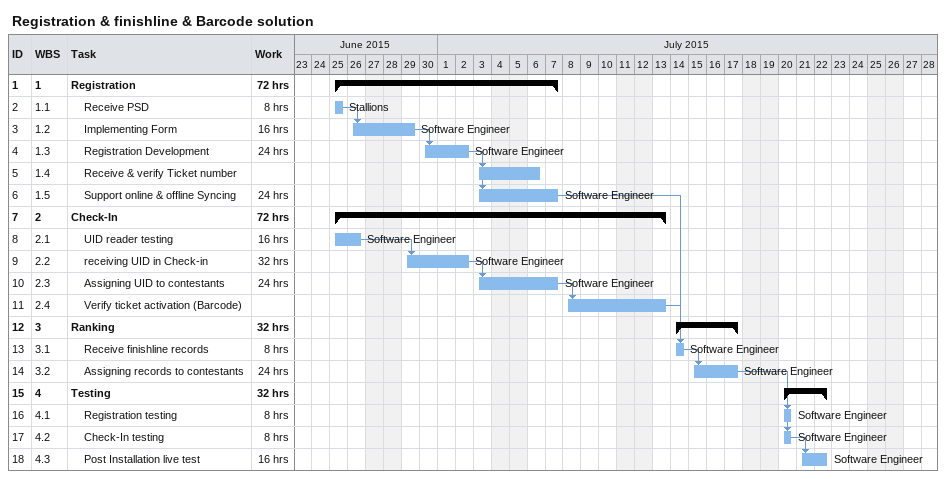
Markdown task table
Registration & finishline & Barcode solution

| ID | WBS | Task | Start | Finish | Predecessors | Resources | Work (h) |
|---|---|---|---|---|---|---|---|
| 1 | 1 | **Registration** | 2015-06-25 | 2015-07-07 |  |  | 72 |
| 2 | 1.1 | Receive PSD | 2015-06-25 | 2015-06-25 |  | Stallions | 8 |
| 3 | 1.2 | Implementing Form | 2015-06-26 | 2015-06-29 | 2 | Software Engineer | 16 |
| 4 | 1.3 | Registration Development | 2015-06-30 | 2015-07-02 | 3 | Software Engineer | 24 |
| 5 | 1.4 | Receive & verify Ticket number | 2015-07-03 | 2015-07-06 | 4 |  |  |
| 6 | 1.5 | Support online & offline Syncing | 2015-07-03 | 2015-07-07 | 4 | Software Engineer | 24 |
| 7 | 2 | **Check-In** | 2015-06-25 | 2015-07-13 |  |  | 72 |
| 8 | 2.1 | UID reader testing | 2015-06-25 | 2015-06-26 |  | Software Engineer | 16 |
| 9 | 2.2 | receiving UID in Check-in | 2015-06-29 | 2015-07-02 | 8 | Software Engineer | 32 |
| 10 | 2.3 | Assigning UID to contestants | 2015-07-03 | 2015-07-07 | 9 | Software Engineer | 24 |
| 11 | 2.4 | Verify ticket activation (Barcode) | 2015-07-08 | 2015-07-13 | 10 |  |  |
| 12 | 3 | **Ranking** | 2015-07-14 | 2015-07-17 |  |  | 32 |
| 13 | 3.1 | Receive finishline records | 2015-07-14 | 2015-07-14 | 6, 11 | Software Engineer | 8 |
| 14 | 3.2 | Assigning records to contestants | 2015-07-15 | 2015-07-17 | 13 | Software Engineer | 24 |
| 15 | 4 | **Testing** | 2015-07-20 | 2015-07-22 |  |  | 32 |
| 16 | 4.1 | Registration testing | 2015-07-20 | 2015-07-20 | 14 | Software Engineer | 8 |
| 17 | 4.2 | Check-In testing | 2015-07-20 | 2015-07-20 | 14 | Software Engineer | 8 |
| 18 | 4.3 | Post Installation live test | 2015-07-21 | 2015-07-22 | 17 | Software Engineer | 16 |
